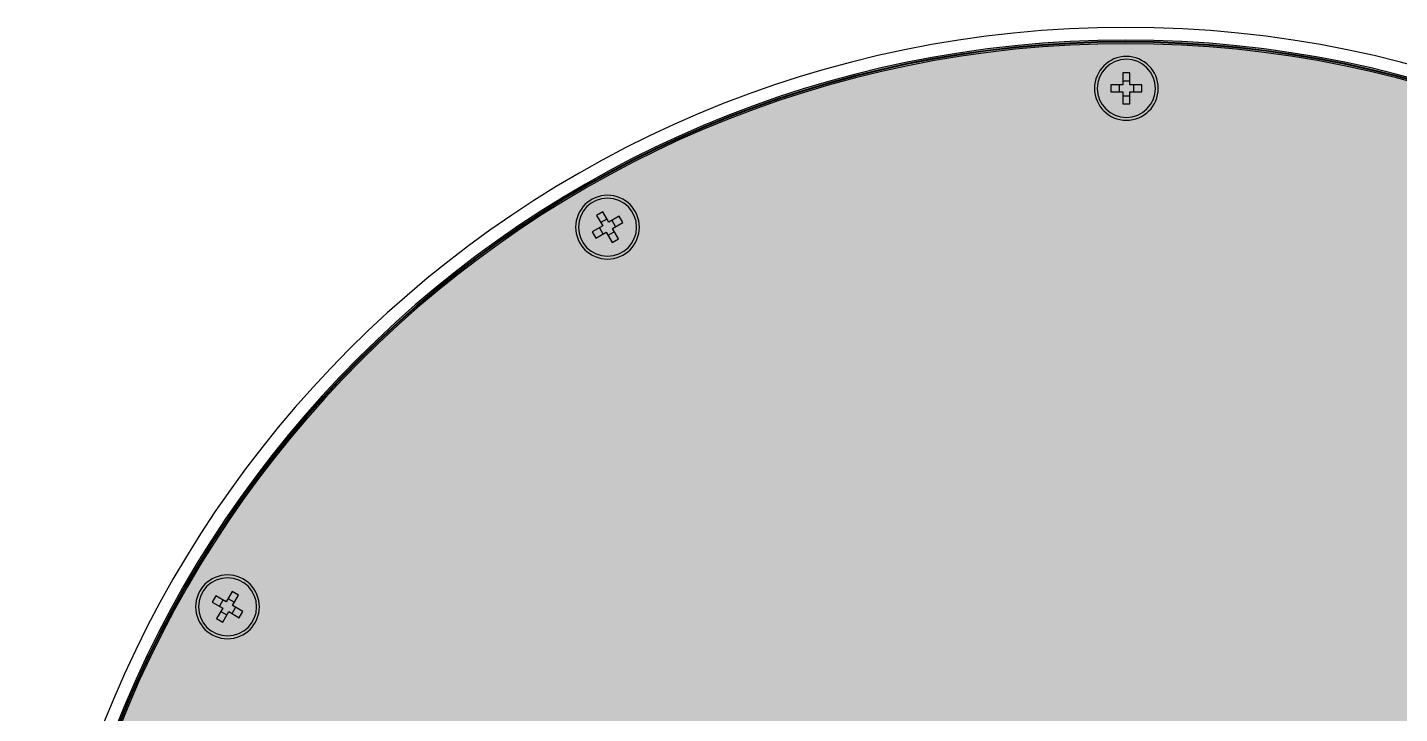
# Model space of a CAD drawing. Header units: millimetres. Extents: x 307301 to 459443, y -2888111 to -2805601.
# Drawn here: x 451992.4 to 452179.8, y -2880523.6 to -2880429.9 of the extents above; entities that cross this region are included whole.
import ezdxf

# ---------------------------------------------------------------- set-up
doc = ezdxf.new("R2010")
doc.units = ezdxf.units.MM
doc.header["$LTSCALE"] = 10
doc.header["$MEASUREMENT"] = 0
for name, color, linetype in [('$DDT_AUDIT_GENERATED_(15E)', 7, 'Continuous'), ('$DDT_AUDIT_GENERATED_(224)', 7, 'Continuous'), ('$DDT_AUDIT_GENERATED_(87)', 7, 'Continuous'), ('BMA  furniture', 6, 'Continuous'), ('Furniture - Plan', 3, 'Continuous')]:
    doc.layers.add(name, color=color, linetype=linetype)

# ---------------------------------------------------------------- blocks, each defined once
blk = doc.blocks.new('TUFTUFTU')
at = {"layer": 'Furniture - Plan', "ltscale": 0.01}
h = blk.add_hatch(color=250, dxfattribs=at)
h.dxf.hatch_style = 1
h.set_gradient(color1=(51, 51, 51), color2=(105, 105, 105), one_color=1, tint=0.41, name='INVCYLINDER')
edge = h.paths.add_edge_path()
edge.add_arc((1413476.94, -245799), 296.53, 0, 360)
at = {"layer": '$DDT_AUDIT_GENERATED_(15E)', "color": 3, "linetype": 'Continuous'}
for radius in [295.95, 295.56]:
    blk.add_circle((1413476.94, -245799), radius, dxfattribs=at)
at = {"layer": '$DDT_AUDIT_GENERATED_(15E)', "color": 6, "linetype": 'Continuous'}
for centre in [(1413760.3, -245798.87), (1413722.4, -245940.57), (1413618.73, -246044.34)]:
    blk.add_circle(centre, 8.71, dxfattribs=at)
at = {"layer": '$DDT_AUDIT_GENERATED_(224)', "color": 3, "linetype": 'Continuous'}
for radius in [300, 296.53, 296.13]:
    blk.add_circle((1413476.94, -245799), radius, dxfattribs=at)
at = {"layer": '$DDT_AUDIT_GENERATED_(87)', "color": 6, "linetype": 'Continuous'}
for p, q in [((1413759.33, -245797.9), (1413759.33, -245794.61)), ((1413759.33, -245794.61), (1413761.27, -245794.61)), ((1413761.27, -245794.61), (1413761.27, -245797.9)), ((1413756.04, -245797.91), (1413759.33, -245797.9)), ((1413756.05, -245799.84), (1413756.04, -245797.91)), ((1413758.3, -245799.84), (1413758.3, -245797.9)), ((1413759.33, -245796.87), (1413761.27, -245796.87)), ((1413761.27, -245797.9), (1413764.56, -245797.9)), ((1413762.31, -245797.9), (1413762.31, -245799.84)), ((1413764.56, -245797.9), (1413764.56, -245799.84)), ((1413759.34, -245799.84), (1413756.05, -245799.84)), ((1413759.34, -245803.13), (1413759.34, -245799.84)), ((1413761.27, -245800.88), (1413759.34, -245800.88)), ((1413761.27, -245803.13), (1413759.34, -245803.13)), ((1413761.27, -245799.84), (1413761.27, -245803.13)), ((1413764.56, -245799.84), (1413761.27, -245799.84)), ((1413718.23, -245939.28), (1413719.2, -245937.6)), ((1413719.2, -245937.6), (1413722.05, -245939.25)), ((1413722.05, -245939.25), (1413723.69, -245936.4)), ((1413723.69, -245936.4), (1413725.37, -245937.37)), ((1413725.37, -245937.37), (1413723.73, -245940.22)), ((1413721.08, -245940.93), (1413718.23, -245939.28)), ((1413719.44, -245943.78), (1413721.08, -245940.93)), ((1413720.18, -245940.41), (1413721.15, -245938.73)), ((1413722.24, -245942.79), (1413720.56, -245941.82)), ((1413722.57, -245938.35), (1413724.24, -245939.32)), ((1413724.62, -245940.73), (1413723.66, -245942.41)), ((1413723.73, -245940.22), (1413726.58, -245941.86)), ((1413721.11, -245944.74), (1413719.44, -245943.78)), ((1413722.76, -245941.89), (1413721.11, -245944.74)), ((1413725.61, -245943.54), (1413722.76, -245941.89)), ((1413726.58, -245941.86), (1413725.61, -245943.54)), ((1413615.76, -246041.13), (1413617.44, -246040.17)), ((1413617.41, -246043.98), (1413615.76, -246041.13)), ((1413616.89, -246043.09), (1413618.57, -246042.12)), ((1413617.44, -246040.17), (1413619.09, -246043.01)), ((1413619.09, -246043.01), (1413621.93, -246041.37)), ((1413619.98, -246042.5), (1413620.95, -246044.17)), ((1413621.93, -246041.37), (1413622.9, -246043.04)), ((1413614.56, -246045.63), (1413617.41, -246043.98)), ((1413615.53, -246047.31), (1413614.56, -246045.63)), ((1413618.38, -246045.66), (1413615.53, -246047.31)), ((1413617.48, -246046.18), (1413616.51, -246044.5)), ((1413620.03, -246048.51), (1413618.38, -246045.66)), ((1413620.57, -246045.59), (1413618.9, -246046.56)), ((1413622.9, -246043.04), (1413620.05, -246044.69)), ((1413620.05, -246044.69), (1413621.7, -246047.54)), ((1413621.7, -246047.54), (1413620.03, -246048.51))]:
    blk.add_line(p, q, dxfattribs=at)
for centre in [(1413760.3, -245798.87), (1413722.4, -245940.57), (1413618.73, -246044.34)]:
    blk.add_circle(centre, 7.94, dxfattribs=at)
blk = doc.blocks.new('SDTYTYT')
at = {"layer": 'Furniture - Plan', "color": 3, "xscale": 0.5000000000000486, "yscale": 0.5000000000000486, "zscale": 0.5000000000000486, "rotation": 180}
blk.add_blockref('TUFTUFTU', (925445.4, -2867082.71), dxfattribs=at)

msp = doc.modelspace()

# ---------------------------------------------------------------- block references
at = {"layer": 'BMA  furniture', "xscale": -1, "rotation": 90}
msp.add_blockref('SDTYTYT', (-2292040.77, -2661873), dxfattribs=at)

doc.saveas('drawing.dxf')
